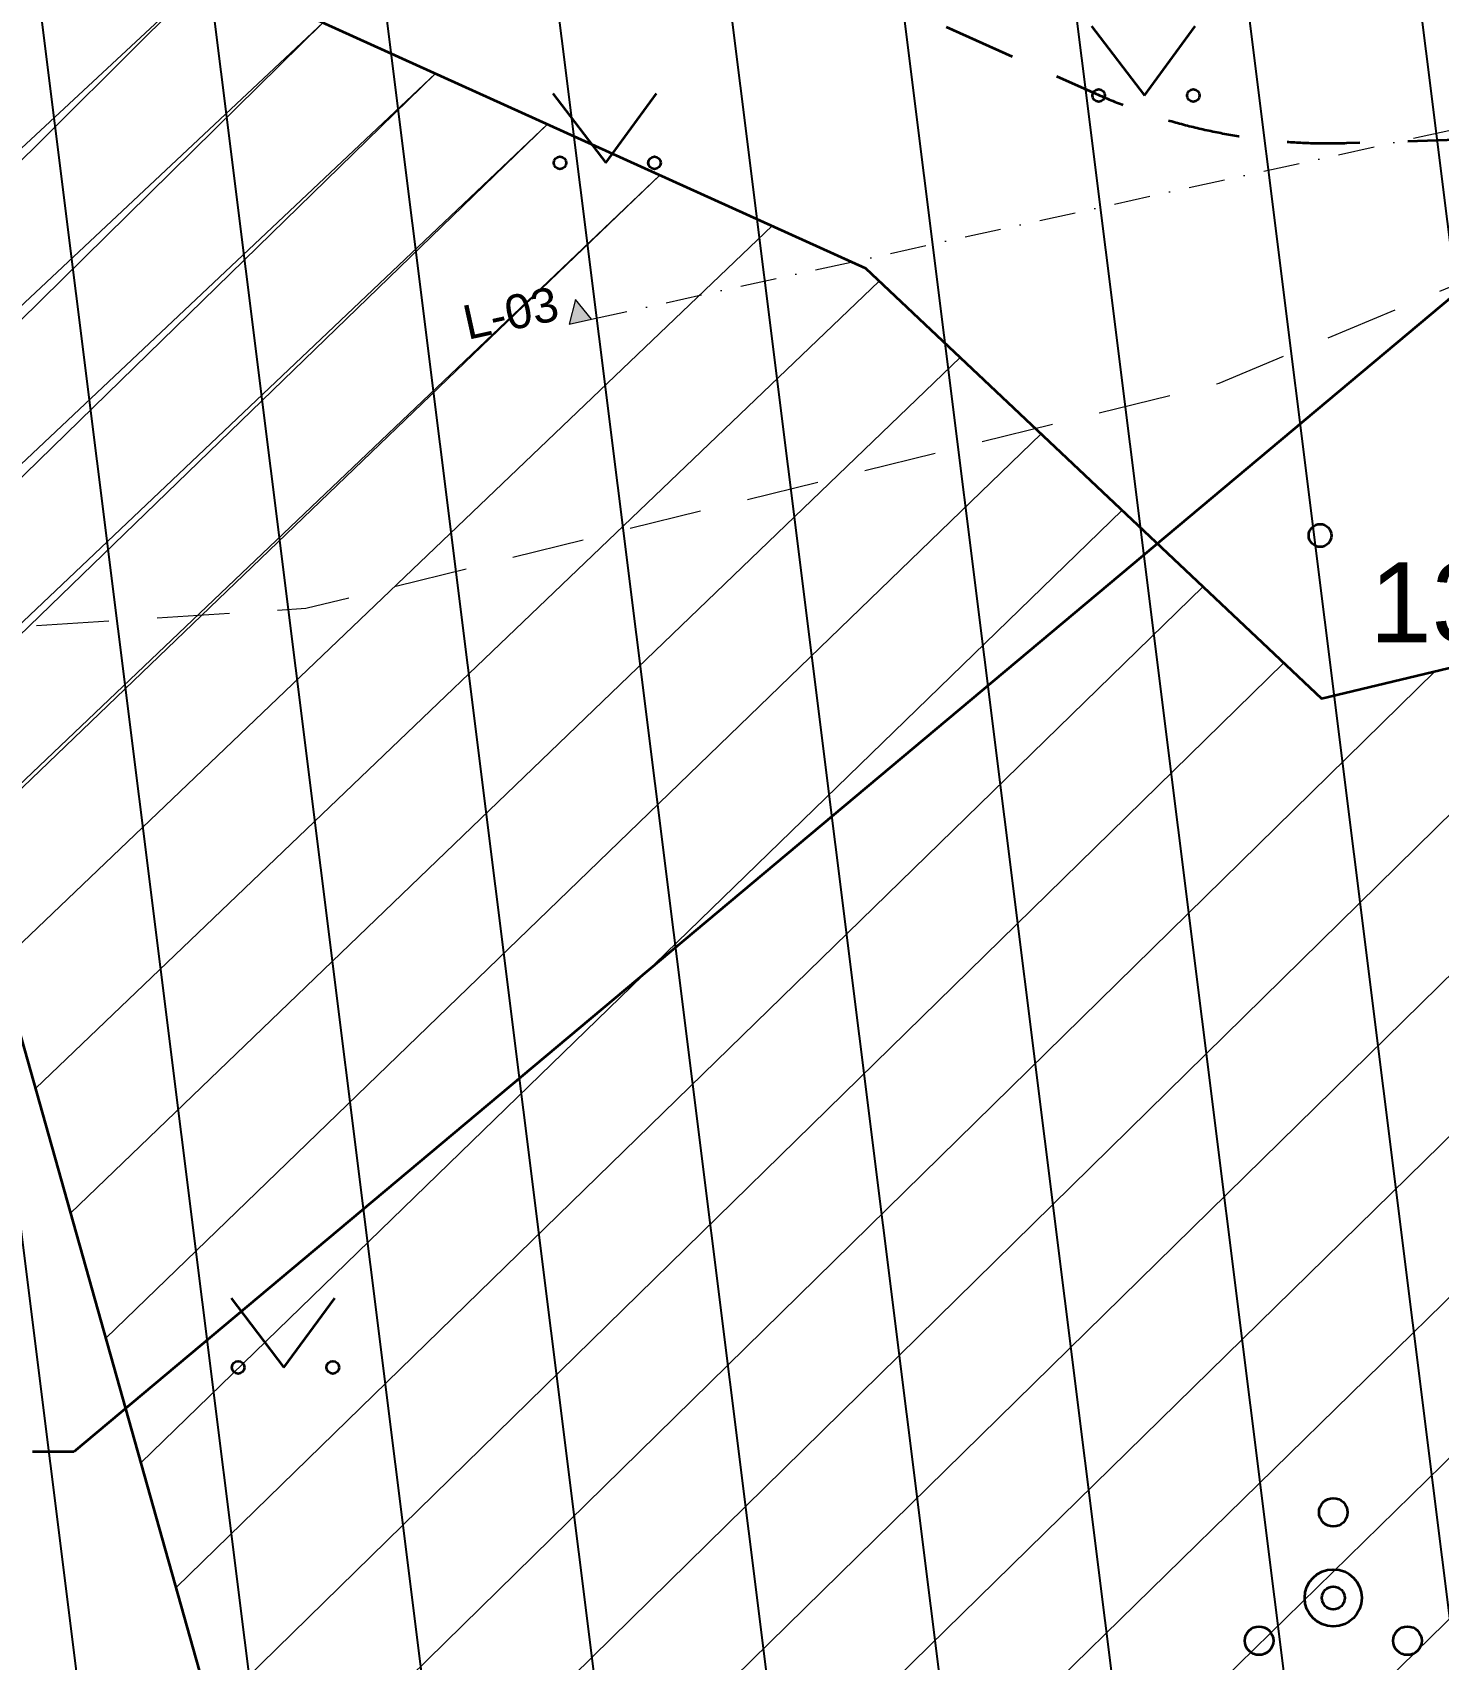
# Model space of a CAD drawing. Header units: millimetres. Extents: x 368386 to 996118, y -334862 to 250838.
# Drawn here: x 755429 to 767748, y -120450 to -106194 of the extents above; entities that cross this region are included whole.
import ezdxf

# ---------------------------------------------------------------- set-up
doc = ezdxf.new("R2010")
doc.units = ezdxf.units.MM
doc.header["$MEASUREMENT"] = 0
doc.linetypes.add('Dot & Dashed', pattern=[670.277762413025, 317.49999999993, -176.3888888888499, 0, -176.3888735242451])
doc.linetypes.add('Long Dashed', pattern=[1058.3333015441901, 634.9999904632571, -423.333311080933])
doc.layers.add('_uusvertikaal', color=5, linetype='Continuous')
doc.layers.add('PP', color=7, linetype='Continuous')
for name, color, linetype, lineweight in [('New__PRONTEX_TEKST_Pen_No__7', 7, 'Continuous', 35), ('New_HALJASTUS#1_Pen_No__7', 7, 'Continuous', 35), ('New_Kanal_proj_kinnistu_Pen_No__7', 7, 'Continuous', 35), ('New_Kanal_proj_kinnistu_Pen_No__75', 6, 'Continuous', 20), ('New_korgus-EH2000#1_Pen_No__1', 7, 'Continuous', 13), ('New_korgus-EH2000#1_Pen_No__7', 7, 'Continuous', 35), ('New_PUU_Pen_No__7', 7, 'Continuous', 35), ('New_VTRASS_Pen_No__6', 5, 'Continuous', 35), ('PP_Pen_No__1', 7, 'Continuous', 13)]:
    doc.layers.add(name, color=color, linetype=linetype, lineweight=lineweight)
doc.layers.add('New_MPKAABEL_Pen_No__3', color=7, linetype='Continuous', lineweight=18, true_color=0xff6600)
doc.styles.add('GENERATED_STYLE_1', font='arial.ttf')

msp = doc.modelspace()

# ---------------------------------------------------------------- hatches: boundary and pattern name
at = {"layer": 'New_Kanal_proj_kinnistu_Pen_No__75', "linetype": 'Continuous', "lineweight": 20}
h = msp.add_hatch(dxfattribs=at)
h.set_pattern_fill('JIS_LC_20_0001', color=6, style=0, pattern_type=2)
h.set_pattern_definition([(45, (-640525210.1040568, -6432847529.913312), (-707.1067811865477, 707.1067811865477), []), (45, (-640525190.1040568, -6432847529.913312), (-707.1067811865477, 707.1067811865477), [])])
h.paths.add_polyline_path([(828012.823012828, -100795.2954084734), (812637.8626403707, -71463.95242634512), (808033.9408392861, -74275.3324718336), (813845.9541281295, -88063.57640727708), (798437.4965517159, -91084.89229671011), (795197.261066463, -93029.41064956883), (790915.0717092521, -104103.9324053685), (789203.4379178035, -112199.5449108193), (790458.6368200212, -117957.6920545782), (786065.4406620265, -119325.9644950862), (782984.4943176099, -116817.4638846079), (771003.0498918454, -120067.1117822761), (769576.6903702711, -111344.3741244386), (766723.963441847, -112028.5110264207), (762728.9171956322, -108258.7016564916), (745099.0777096554, -100277.1112858439), (743276.9772676361, -100858.1137466366), (742307.0526352926, -103423.6247423227), (742763.4875245235, -104962.931066298), (745673.2693069457, -105076.9545654888), (747955.4476956214, -106502.2373912046), (755087.2610741603, -114141.759993055), (758399.6164812084, -125902.6605547527), (762792.812639203, -128069.0920320461), (765417.320151751, -131375.7503158535), (771921.5340791811, -133143.1022747541), (774032.5518486166, -130463.5691433335), (777341.7097235174, -126244.7283244813), (786926.8660527264, -125674.61492169), (800512.552927768, -119666.0535507957), (796062.3019156588, -112482.623581321), (798287.4293930904, -109803.0890864442)])
at = {"layer": 'PP', "linetype": 'Continuous', "lineweight": 0, "true_color": 0x000000}
msp.add_hatch(color=18, dxfattribs=at).paths.add_polyline_path([(760131.5578033124, -108748.8406861908), (760326.8772394195, -108705.8253647477), (760186.2021999229, -108532.0135893623)])

# ---------------------------------------------------------------- linework, layer by layer
at = {"layer": '_uusvertikaal', "color": 5}
for points in [[(783782.0977201296, -47670.9668484149), (777814.1722142453, -65119.40271941785), (775261.6546235991, -67370.66818822063), (755623.5763739079, -72249.37738183221), (744638.0640903481, -95777.11447862108), (758025.4377419385, -102027.9135711622), (761186.7001568592, -127277.0644255639)], [(776416.0404464484, -51380.64119079376), (774168.3736095368, -62251.92336263042), (772310.2521288039, -65112.74627804544), (755281.2580133607, -71800.69098156044), (743550.4079380765, -96924.72246675371), (756640.0023314229, -103036.4832112474), (759698.3205071035, -127463.4136090687)], [(769964.8897802142, -54629.55267982827), (770530.7983724085, -60662.96318333481), (768761.4238599816, -64024.45907921666), (754912.6673504619, -71408.27212773521), (742462.7517858049, -98072.33045488631), (755254.5669209072, -104045.0528513327), (758209.9408573477, -127649.7627925734)], [(764430.6257091772, -57416.70415930822), (764767.1921133782, -60364.56541286105), (764638.8768849164, -63784.19848518404), (754530.2051554271, -71045.56201691664), (741375.0956335332, -99219.9384430189), (753869.1315103916, -105053.622491418), (756721.5612075919, -127836.1119760781)], [(777098.3780133767, -69453.17192957262), (755951.693941299, -72728.47770539846), (745725.7202426196, -94629.50649048851), (759410.873152454, -101019.3439310769), (763337.5492016361, -132381.8893035238)], [(756266.6624025773, -73235.73954785356), (746813.3763948912, -93481.89850235588), (760796.3085629697, -100010.7742909915), (764961.1715429185, -133275.7298265717)], [(756533.9488850625, -73845.1221683247), (747901.0325471628, -92334.2905142233), (762181.7439734852, -99002.20465090623), (766584.7938842009, -134169.5703496197)], [(756801.2353675476, -74454.50478879584), (748988.6886994345, -91186.68252609068), (763567.1793840008, -97993.63501082093), (768208.4162254832, -135063.4108726676)], [(757068.5218500327, -75063.88740926697), (750076.3448517061, -90039.07453795806), (764952.6147945164, -96985.06537073561), (769832.0385667655, -135957.2513957156)], [(759186.1525401575, -77619.53517898676), (753415.7958294915, -89977.94251939049), (766338.050205032, -95976.4957306503), (771352.0334666418, -136023.4146945107)]]:
    msp.add_lwpolyline(points, dxfattribs=at)
at = {"layer": 'New__PRONTEX_TEKST_Pen_No__7', "color": 7, "linetype": 'Continuous', "lineweight": 35}
for p, q in [((769208.5334529943, -107382.7093881677), (755789.8228136433, -118631.1299014027)), ((755789.8228136433, -118631.1299014027), (755429.8228136572, -118631.1299014027))]:
    msp.add_line(p, q, dxfattribs=at)
at = {"layer": 'New_HALJASTUS#1_Pen_No__7', "color": 7, "linetype": 'Continuous', "lineweight": 35}
for p, q in [((764708.9569072083, -106138.4333395521), (765172.36168688, -106745.13962447)), ((765172.36168688, -106745.13962447), (765617.9432058085, -106138.4333395521)), ((759988.2757666598, -106728.5184874321), (760451.6805463315, -107335.22477235)), ((760451.6805463315, -107335.22477235), (760897.26206526, -106728.5184874321)), ((757168.9800859273, -117284.4860362942), (757632.384865599, -117891.1923212121)), ((757632.384865599, -117891.1923212121), (758077.9663845275, -117284.4860362942))]:
    msp.add_line(p, q, dxfattribs=at)
for centre in [(764771.3383199258, -106745.13962447), (765600.1199450654, -106745.13962447), (760050.6571793773, -107335.22477235), (760879.4388045168, -107335.22477235), (757231.3614986448, -117891.1923212121), (758060.1431237843, -117891.1923212121)]:
    msp.add_circle(centre, 55.00591521184057, dxfattribs=at)
at = {"layer": 'New_Kanal_proj_kinnistu_Pen_No__7', "color": 7, "linetype": 'Continuous', "lineweight": 35, "flags": 128}
msp.add_lwpolyline([(758399.6164812084, -125902.6605547527), (755087.2610741603, -114141.759993055), (747955.4476956214, -106502.2373912046), (745673.2693069457, -105076.9545654888), (742763.4875245235, -104962.931066298), (742307.0526352926, -103423.6247423227), (743276.9772676361, -100858.1137466366), (745099.0777096554, -100277.1112858439), (762728.9171956322, -108258.7016564916), (766723.963441847, -112028.5110264207), (769576.6903702711, -111344.3741244386), (771003.0498918454, -120067.1117822761), (782984.4943176099, -116817.4638846079), (786065.4406620265, -119325.9644950862), (790458.6368200212, -117957.6920545782), (789203.4379178035, -112199.5449108193), (790915.0717092521, -104103.9324053685), (795197.261066463, -93029.41064956883), (798437.4965517159, -91084.89229671011), (813845.9541281295, -88063.57640727708), (808033.9408392861, -74275.3324718336), (812637.8626403707, -71463.95242634512)], dxfattribs=at)
at = {"layer": 'New_Kanal_proj_kinnistu_Pen_No__75', "color": 6, "linetype": 'Continuous', "lineweight": 20, "flags": 128}
msp.add_lwpolyline([(758399.6164812084, -125902.6605547527), (755087.2610741603, -114141.759993055), (747955.4476956214, -106502.2373912046), (745673.2693069457, -105076.9545654888), (742763.4875245235, -104962.931066298), (742307.0526352926, -103423.6247423227), (743276.9772676361, -100858.1137466366), (745099.0777096554, -100277.1112858439), (762728.9171956322, -108258.7016564916), (766723.963441847, -112028.5110264207), (769576.6903702711, -111344.3741244386), (771003.0498918454, -120067.1117822761), (782984.4943176099, -116817.4638846079), (786065.4406620265, -119325.9644950862), (790458.6368200212, -117957.6920545782), (789203.4379178035, -112199.5449108193), (790915.0717092521, -104103.9324053685), (795197.261066463, -93029.41064956883), (798437.4965517159, -91084.89229671011), (813845.9541281295, -88063.57640727708), (808033.9408392861, -74275.3324718336), (812637.8626403707, -71463.95242634512)], dxfattribs=at)
at = {"layer": 'New_korgus-EH2000#1_Pen_No__7', "color": 7, "linetype": 'Continuous', "lineweight": 35}
for centre in [(766711.6257092527, -110601.0518283705), (766826.6257092434, -119911.0518279607)]:
    msp.add_circle(centre, 99.99999997671694, dxfattribs=at)
at = {"layer": 'New_MPKAABEL_Pen_No__3', "color": 30, "linetype": 'Long Dashed', "lineweight": 18, "true_color": 0xff6600, "flags": 128}
msp.add_lwpolyline([(729037.9193580553, -91955.05289501796), (730285.625709275, -92121.05182792345), (731917.6257092583, -93847.05182771484), (735368.6257092592, -98860.05182798306), (741960.6257092052, -106487.0518283109), (749785.625709275, -111755.0518284673), (757822.6257091698, -111239.0518277074), (765826.6257092434, -109266.0518284077), (771499.6257091949, -106902.0518283481), (774593.6257092359, -105248.0518282513), (774558.8441379911, -103746.5534354682)], dxfattribs=at)
at = {"layer": 'New_PUU_Pen_No__7', "color": 7, "linetype": 'Continuous', "lineweight": 35}
for centre, radius in [((766826.6257092434, -119161.0518279607), 125), ((766826.6257092434, -119911.0518279607), 250), ((766176.6257092201, -120286.0518279607), 125), ((767476.6257092666, -120286.0518279607), 125)]:
    msp.add_circle(centre, radius, dxfattribs=at)
at = {"layer": 'New_VTRASS_Pen_No__6', "color": 5, "linetype": 'Long Dashed', "lineweight": 35, "flags": 128}
msp.add_lwpolyline([(728609.625709181, -91697.05182827363), (728745.9392845009, -91524.60143297265, -0.2161513680444648), (730422.4639151322, -91436.78521692107), (732791.6257092108, -92350.05182820658), (743422.6257092629, -97458.05182821403), (749892.625709235, -100192.0518283854), (755413.6257091847, -102565.0518280576), (764748.8932895318, -106730.1418422843, 0.1133623357007364), (766945.4241565506, -107161.4708532701), (769876.6257091735, -107068.0518285493)], format="xyb", dxfattribs=at)
at = {"layer": 'PP_Pen_No__1', "color": 7, "linetype": 'Dot & Dashed', "lineweight": 13}
msp.add_line((760326.8772394195, -108705.8253647477), (789994.9986511574, -102171.9964505452), dxfattribs=at)
at = {"layer": 'PP_Pen_No__1', "color": 7, "linetype": 'Continuous', "lineweight": 13, "flags": 128}
msp.add_lwpolyline([(760131.5578033124, -108748.8406861908), (760326.8772394195, -108705.8253647477), (760186.2021999229, -108532.0135893623)], close=True, dxfattribs=at)

# ---------------------------------------------------------------- texts
at = {"layer": 'New_korgus-EH2000#1_Pen_No__1', "color": 7, "linetype": 'Continuous', "lineweight": 13, "insert": (766873.0588568684, -110836.0358209843), "char_height": 700.0000000000001, "attachment_point": 1, "style": 'GENERATED_STYLE_1'}
msp.add_mtext('\\A1; 139.25 ', dxfattribs=at)
at = {"layer": 'PP_Pen_No__1', "color": 7, "lineweight": 13, "insert": (760061.7778967295, -108710.9618106943), "char_height": 300.0000000000001, "attachment_point": 9, "rotation": 12.420021719117234, "style": 'GENERATED_STYLE_1'}
msp.add_mtext('\\A1;\\pt0;L-03', dxfattribs=at)

doc.saveas('drawing.dxf')
